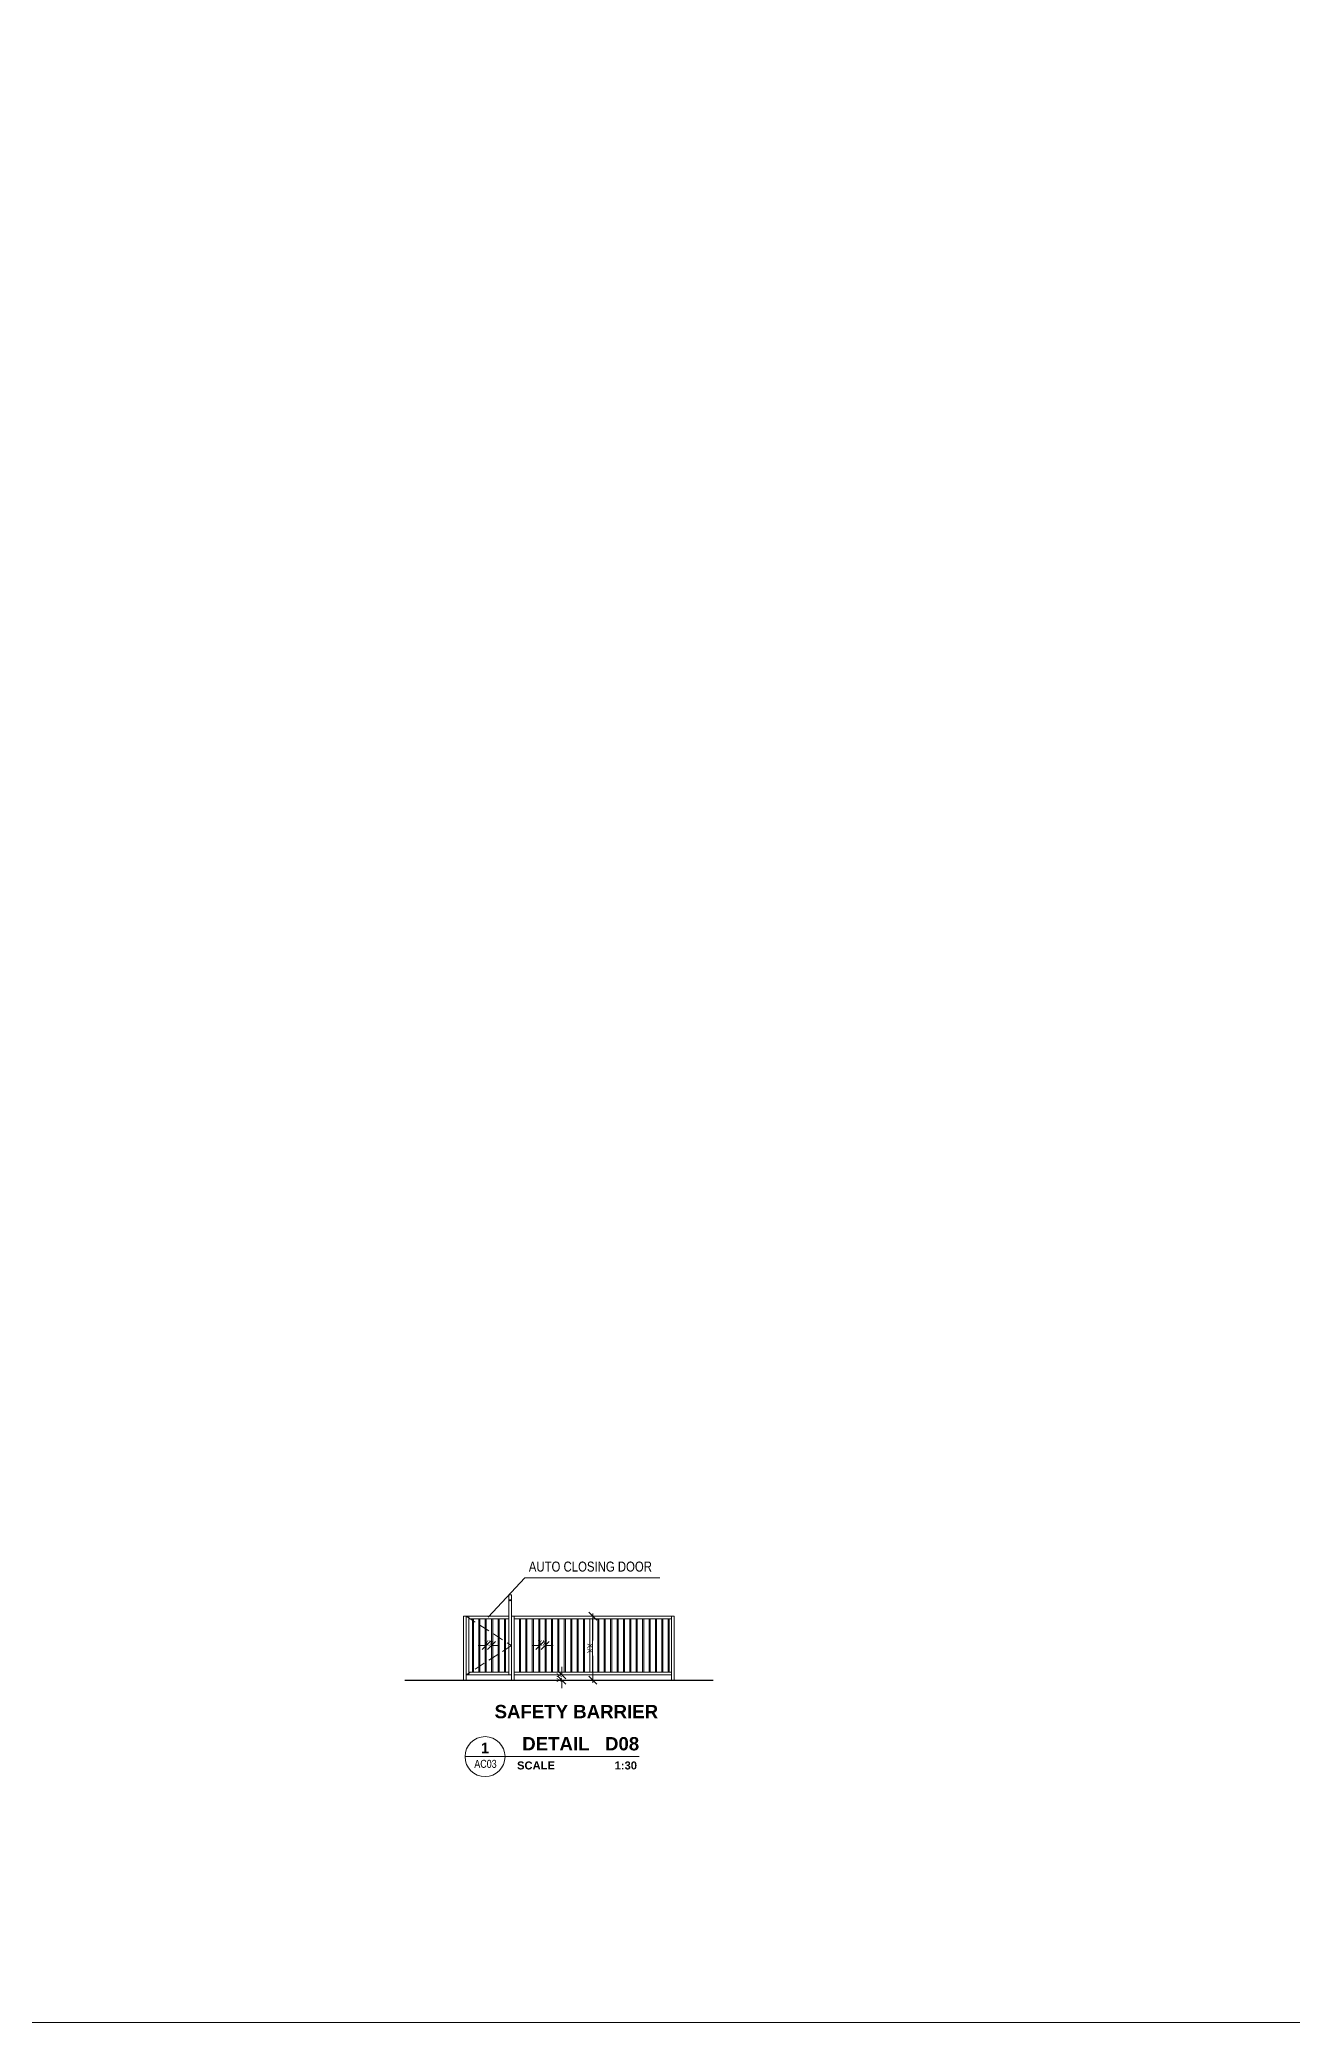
# Model space of a CAD drawing. Header units: millimetres. Extents: x -9083 to 924194, y -232449 to 321637.
# Drawn here: x 216096 to 239590, y -232449 to -195277 of the extents above; entities that cross this region are included whole.
import ezdxf
from ezdxf.enums import TextEntityAlignment as Align

# ---------------------------------------------------------------- set-up
doc = ezdxf.new("R2010")
doc.units = ezdxf.units.MM
doc.header["$LTSCALE"] = 400
doc.header["$MEASUREMENT"] = 0
doc.header["$PDMODE"] = 3
doc.linetypes.add('Dashed', pattern=[7.62, 5.08, -2.54])
doc.linetypes.add('HIDDEN', pattern=[0.375, 0.25, -0.125])
doc.layers.get('0').update_dxf_attribs({"lineweight": 0, "true_color": 0xff1414})
doc.layers.get('Defpoints').update_dxf_attribs({"color": 8, "lineweight": 5})
for name, color, linetype, lineweight in [('ELEVATION 04', 1, 'Continuous', 9), ('ELEVATIONS DIMENSION', 17, 'Continuous', 9), ('GENERAL TEXT', 4, 'Continuous', 5), ('HIDDEN', 237, 'HIDDEN', 0), ('REFER TILTLE 100', 7, 'Continuous', 5), ('TEXT DRAWING TITLE', 7, 'Continuous', 5), ('WALL PROPOSED', 255, 'Continuous', 30)]:
    doc.layers.add(name, color=color, linetype=linetype, lineweight=lineweight)
doc.styles.add('arial', font='arial.ttf', dxfattribs={"width": 0.8, "height": 2.2})
doc.styles.add('ARIAL-TITLE', font='arialbd.ttf')
doc.styles.add('asif', font='arial.ttf')
doc.styles.get("Standard").update_dxf_attribs({"font": 'GOTHIC.TTF', "height": 220})
doc.dimstyles.new('DETAILS DIMENSION', dxfattribs={"dimtxt": 100, "dimasz": 150, "dimexe": 75, "dimexo": 200, "dimgap": 50, "dimtad": 0, "dimdec": 0, "dimlfac": 0.1, "dimzin": 0, "dimdsep": 46, "dimtxsty": 'asif', "dimblk": 'OBLIQUE', "dimcen": 200, "dimdle": 50, "dimclrd": 181, "dimclre": 146, "dimclrt": 1, "dimadec": 0, "dimazin": 0, "dimtfac": 0.5, "dimtdec": 0, "dimtix": 1, "dimtofl": 0, "dimtmove": 2, "dimatfit": 2, "dimfxl": 100, "dimtvp": 0.5, "dimtolj": 1, "dimtzin": 0, "dimlwd": -1, "dimlwe": -1, "dimarcsym": 0})

# ---------------------------------------------------------------- blocks, each defined once
blk = doc.blocks.new('A$C977231d2')
at = {"layer": 'Defpoints'}
blk.add_lwpolyline([(-120, 0), (-823, 0), (-823, 576), (-120, 576)], close=True, dxfattribs=at)
blk = doc.blocks.new('_Oblique')
at = {"color": 0, "linetype": 'ByBlock', "lineweight": -2}
blk.add_line((-0.5, -0.5), (0.5, 0.5), dxfattribs=at)
blk = doc.blocks.new('*D127')
at = {"layer": 'Defpoints', "color": 0, "ltscale": 20, "transparency": 16777216}
for p in [(226470, -224836), (226470, -226036), (226470, -226036)]:
    blk.add_point(p, dxfattribs=at)
at = {"layer": 'ELEVATIONS DIMENSION', "color": 181, "ltscale": 20, "transparency": 16777216}
for p, q in [((226470, -224786), (226470, -225293)), ((226470, -226086), (226470, -225578))]:
    blk.add_line(p, q, dxfattribs=at)
at = {"layer": 'ELEVATIONS DIMENSION', "color": 146, "ltscale": 20, "transparency": 16777216}
for p, q in [((226670, -224836), (226545, -224836)), ((226670, -226036), (226545, -226036))]:
    blk.add_line(p, q, dxfattribs=at)
at = {"layer": 'ELEVATIONS DIMENSION', "color": 181, "ltscale": 20, "transparency": 16777216, "xscale": 150, "yscale": 150, "zscale": 150}
for p, rotation in [((226470, -224836), 90), ((226470, -226036), 270)]:
    blk.add_blockref('_Oblique', p, dxfattribs=dict(at, rotation=rotation))
at = {"layer": 'ELEVATIONS DIMENSION', "color": 1, "lineweight": 0, "ltscale": 20, "transparency": 16777216, "insert": (226420, -225436), "char_height": 100, "attachment_point": 5, "rotation": 90, "style": 'asif'}
blk.add_mtext('\\A1;XX', dxfattribs=at)
blk = doc.blocks.new('*D124')
at = {"layer": 'Defpoints', "color": 0, "ltscale": 20, "transparency": 16777216}
for p in [(225475, -225386), (225575, -225386), (225575, -225386)]:
    blk.add_point(p, dxfattribs=at)
at = {"layer": 'ELEVATIONS DIMENSION', "color": 146, "ltscale": 20, "transparency": 16777216}
for p, q in [((225475, -225186), (225475, -225311)), ((225575, -225186), (225575, -225311))]:
    blk.add_line(p, q, dxfattribs=at)
at = {"layer": 'ELEVATIONS DIMENSION', "color": 181, "ltscale": 20, "transparency": 16777216}
for p, q in [((225475, -225386), (225325, -225386)), ((225575, -225386), (225725, -225386))]:
    blk.add_line(p, q, dxfattribs=at)
at = {"layer": 'ELEVATIONS DIMENSION', "color": 181, "ltscale": 20, "transparency": 16777216, "xscale": 150, "yscale": 150, "zscale": 150}
blk.add_blockref('_Oblique', (225475, -225386), dxfattribs=at)
at = {"layer": 'ELEVATIONS DIMENSION', "color": 181, "ltscale": 20, "transparency": 16777216, "xscale": 150, "yscale": 150, "zscale": 150, "rotation": 180}
blk.add_blockref('_Oblique', (225575, -225386), dxfattribs=at)
at = {"layer": 'ELEVATIONS DIMENSION', "color": 1, "lineweight": 0, "ltscale": 20, "transparency": 16777216, "insert": (225525, -225336), "char_height": 100, "attachment_point": 5, "style": 'asif'}
blk.add_mtext('\\A1;XX', dxfattribs=at)
blk = doc.blocks.new('*D125')
at = {"layer": 'Defpoints', "color": 0, "ltscale": 20, "transparency": 16777216}
for p in [(225892, -225936), (225892, -226036), (225892, -226036)]:
    blk.add_point(p, dxfattribs=at)
at = {"layer": 'ELEVATIONS DIMENSION', "color": 181, "ltscale": 20, "transparency": 16777216}
for p, q in [((225892, -225936), (225892, -225786)), ((225892, -226036), (225892, -226186))]:
    blk.add_line(p, q, dxfattribs=at)
at = {"layer": 'ELEVATIONS DIMENSION', "color": 146, "ltscale": 20, "transparency": 16777216}
for p, q in [((226092, -225936), (225967, -225936)), ((226092, -226036), (225967, -226036))]:
    blk.add_line(p, q, dxfattribs=at)
at = {"layer": 'ELEVATIONS DIMENSION', "color": 181, "ltscale": 20, "transparency": 16777216, "xscale": 150, "yscale": 150, "zscale": 150}
for p, rotation in [((225892, -225936), 270), ((225892, -226036), 90)]:
    blk.add_blockref('_Oblique', p, dxfattribs=dict(at, rotation=rotation))
at = {"layer": 'ELEVATIONS DIMENSION', "color": 1, "lineweight": 0, "ltscale": 20, "transparency": 16777216, "insert": (225842, -225986), "char_height": 100, "attachment_point": 5, "rotation": 90, "style": 'asif'}
blk.add_mtext('\\A1;XX', dxfattribs=at)
blk = doc.blocks.new('*D126')
at = {"layer": 'Defpoints', "color": 0, "ltscale": 20, "transparency": 16777216}
for p in [(224472, -225386), (224572, -225386), (224572, -225386)]:
    blk.add_point(p, dxfattribs=at)
at = {"layer": 'ELEVATIONS DIMENSION', "color": 146, "ltscale": 20, "transparency": 16777216}
for p, q in [((224472, -225186), (224472, -225311)), ((224572, -225186), (224572, -225311))]:
    blk.add_line(p, q, dxfattribs=at)
at = {"layer": 'ELEVATIONS DIMENSION', "color": 181, "ltscale": 20, "transparency": 16777216}
for p, q in [((224472, -225386), (224322, -225386)), ((224572, -225386), (224722, -225386))]:
    blk.add_line(p, q, dxfattribs=at)
at = {"layer": 'ELEVATIONS DIMENSION', "color": 181, "ltscale": 20, "transparency": 16777216, "xscale": 150, "yscale": 150, "zscale": 150}
blk.add_blockref('_Oblique', (224472, -225386), dxfattribs=at)
at = {"layer": 'ELEVATIONS DIMENSION', "color": 181, "ltscale": 20, "transparency": 16777216, "xscale": 150, "yscale": 150, "zscale": 150, "rotation": 180}
blk.add_blockref('_Oblique', (224572, -225386), dxfattribs=at)
at = {"layer": 'ELEVATIONS DIMENSION', "color": 1, "lineweight": 0, "ltscale": 20, "transparency": 16777216, "insert": (224522, -225336), "char_height": 100, "attachment_point": 5, "style": 'asif'}
blk.add_mtext('\\A1;XX', dxfattribs=at)
blk = doc.blocks.new('A-DETAIL-TITLE-100')
at = {"layer": 'TEXT DRAWING TITLE', "linetype": 'Continuous'}
blk.add_line((0, 0), (-1500, 0), dxfattribs=at)
blk.add_circle((-750, 0), 750, dxfattribs=at)
at = {"layer": 'TEXT DRAWING TITLE', "style": 'ARIAL-TITLE'}
for tag, p, height in [('TITLE1', (450, 937), 500), ('SCALE1', (450, -480), 300), ('SCALE2', (2479, -480), 300)]:
    blk.add_attdef(tag, p, '', height=height, dxfattribs=at)
at = {"layer": 'TEXT DRAWING TITLE', "linetype": 'Continuous', "style": 'ARIAL-TITLE'}
blk.add_attdef('DRWG-NO', text='', height=400, dxfattribs=at).set_placement((-751, 326), align=Align.MIDDLE)
at = {"layer": 'TEXT DRAWING TITLE', "color": 7, "style": 'ARIAL-TITLE'}
blk.add_attdef('TITLE2_001', (435, 228), '', height=500, dxfattribs=at)
at = {"layer": 'TEXT DRAWING TITLE', "linetype": 'Continuous', "style": 'arial', "width": 0.8}
blk.add_attdef('DRAWING-REF', text='', height=300, dxfattribs=at).set_placement((-735, -270), align=Align.MIDDLE)

msp = doc.modelspace()

# ---------------------------------------------------------------- linework, layer by layer
at = {"layer": 'ELEVATION 04', "lineweight": 0}
for p, q in [((224894.95806, -225935.53301), (224894.95806, -224435.53301)), ((224894.95806, -224435.53301), (224944.95806, -224435.53301)), ((224944.95806, -226035.53301), (224944.95806, -224435.53301)), ((224894.95806, -224835.53301), (224044.95806, -224835.53301)), ((224044.95806, -226035.53301), (224044.95806, -224835.53301)), ((224094.95806, -226035.53301), (224094.95806, -224835.53301)), ((224144.95806, -225935.53301), (224144.95806, -224835.53301)), ((224894.95806, -224885.53301), (224144.95806, -224885.53301)), ((224212.45806, -224885.53301), (224212.45806, -225885.53301)), ((224232.45806, -224885.53301), (224232.45806, -225885.53301)), ((224332.45806, -224885.53301), (224332.45806, -225885.53301)), ((224352.45806, -224885.53301), (224352.45806, -225885.53301)), ((224452.45806, -224885.53301), (224452.45806, -225885.53301)), ((224472.45806, -224885.53301), (224472.45806, -225885.53301)), ((224572.45806, -224885.53301), (224572.45806, -225885.53301)), ((224592.45806, -224885.53301), (224592.45806, -225885.53301)), ((224692.45806, -224885.53301), (224692.45806, -225885.53301)), ((224712.45806, -224885.53301), (224712.45806, -225885.53301)), ((224812.45806, -224885.53301), (224812.45806, -225885.53301)), ((224832.45806, -224885.53301), (224832.45806, -225885.53301)), ((227994.95806, -224835.53301), (224944.95806, -224835.53301)), ((224994.95806, -226035.53301), (224994.95806, -224835.53301)), ((227944.95806, -224885.53301), (224994.95806, -224885.53301)), ((225094.95806, -224885.53301), (225094.95806, -225885.53301)), ((225114.95806, -224885.53301), (225114.95806, -225885.53301)), ((225214.95806, -224885.53301), (225214.95806, -225885.53301)), ((225234.95806, -224885.53301), (225234.95806, -225885.53301)), ((225334.95806, -224885.53301), (225334.95806, -225885.53301)), ((225354.95806, -224885.53301), (225354.95806, -225885.53301)), ((225454.95806, -224885.53301), (225454.95806, -225885.53301)), ((225474.95806, -224885.53301), (225474.95806, -225885.53301)), ((225574.95806, -224885.53301), (225574.95806, -225885.53301)), ((225594.95806, -224885.53301), (225594.95806, -225885.53301)), ((225694.95806, -224885.53301), (225694.95806, -225885.53301)), ((225714.95806, -224885.53301), (225714.95806, -225885.53301)), ((225814.95806, -224885.53301), (225814.95806, -225885.53301)), ((225834.95806, -224885.53301), (225834.95806, -225885.53301)), ((225934.95806, -224885.53301), (225934.95806, -225885.53301)), ((225954.95806, -224885.53301), (225954.95806, -225885.53301)), ((226054.95806, -224885.53301), (226054.95806, -225885.53301)), ((226074.95806, -224885.53301), (226074.95806, -225885.53301)), ((226174.95806, -224885.53301), (226174.95806, -225885.53301)), ((226194.95806, -224885.53301), (226194.95806, -225885.53301)), ((226294.95806, -224885.53301), (226294.95806, -225885.53301)), ((226314.95806, -224885.53301), (226314.95806, -225885.53301)), ((226414.51079, -225885.53301), (226414.51079, -224885.53301)), ((226414.51079, -224885.53301), (226464.51079, -224885.53301)), ((226464.51079, -225885.53301), (226464.51079, -224885.53301)), ((226564.06352, -224885.53301), (226564.06352, -225885.53301)), ((226584.06352, -224885.53301), (226584.06352, -225885.53301)), ((226684.06352, -224885.53301), (226684.06352, -225885.53301)), ((226704.06352, -224885.53301), (226704.06352, -225885.53301)), ((226804.06352, -224885.53301), (226804.06352, -225885.53301)), ((226824.06352, -224885.53301), (226824.06352, -225885.53301)), ((226924.06352, -224885.53301), (226924.06352, -225885.53301)), ((226944.06352, -224885.53301), (226944.06352, -225885.53301)), ((227044.06352, -224885.53301), (227044.06352, -225885.53301)), ((227064.06352, -224885.53301), (227064.06352, -225885.53301)), ((227164.06352, -224885.53301), (227164.06352, -225885.53301)), ((227184.06352, -224885.53301), (227184.06352, -225885.53301)), ((227284.06352, -224885.53301), (227284.06352, -225885.53301)), ((227304.06352, -224885.53301), (227304.06352, -225885.53301)), ((227404.06352, -224885.53301), (227404.06352, -225885.53301)), ((227424.06352, -224885.53301), (227424.06352, -225885.53301)), ((227524.06352, -224885.53301), (227524.06352, -225885.53301)), ((227544.06352, -224885.53301), (227544.06352, -225885.53301)), ((227644.06352, -224885.53301), (227644.06352, -225885.53301)), ((227664.06352, -224885.53301), (227664.06352, -225885.53301)), ((227764.06352, -224885.53301), (227764.06352, -225885.53301)), ((227784.06352, -224885.53301), (227784.06352, -225885.53301)), ((227884.06352, -224885.53301), (227884.06352, -225885.53301)), ((227904.06352, -224885.53301), (227904.06352, -225885.53301)), ((227944.95806, -224835.53301), (227944.95806, -226035.53301)), ((227995.29752, -224835.53301), (227995.29752, -226035.53301)), ((224944.95806, -225935.53301), (224094.95806, -225935.53301)), ((224894.95806, -225885.53301), (224144.95806, -225885.53301)), ((227944.95806, -225885.53301), (224994.95806, -225885.53301)), ((227944.95806, -225935.53301), (224994.95806, -225935.53301))]:
    msp.add_line(p, q, dxfattribs=at)
msp.add_circle((224919.95806, -224535.53301), 10, dxfattribs=at)
at = {"layer": 'GENERAL TEXT', "lineweight": 0}
msp.add_lwpolyline([(224506.91551, -224852.17544), (225194.71232, -224116.25356), (227724.98584, -224116.25356)], dxfattribs=at)
at = {"layer": 'HIDDEN', "linetype": 'Dashed', "lineweight": 0, "ltscale": 0.1}
msp.add_lwpolyline([(224094.95806, -224835.53301), (224944.95806, -225385.53301), (224094.95806, -225935.53301)], dxfattribs=at)
at = {"layer": 'TEXT DRAWING TITLE', "linetype": 'Continuous', "lineweight": 0}
msp.add_line((224824.72451, -227467.88112), (227337.60895, -227467.88112), dxfattribs=at)
at = {"layer": 'WALL PROPOSED'}
msp.add_line((222946.00363, -226035.53301), (228726.89675, -226035.53301), dxfattribs=at)

# ---------------------------------------------------------------- block references
at = {"layer": 'Defpoints', "lineweight": 0, "xscale": 100, "yscale": 100, "zscale": 100}
msp.add_blockref('A$C977231d2', (275083.38915, -232449.41425), dxfattribs=at)
at = {"layer": 'TEXT DRAWING TITLE', "lineweight": 0}
ref = msp.add_blockref('A-DETAIL-TITLE-100', (224824.72451, -227467.88112), dxfattribs=dict(at, xscale=0.5, yscale=0.5, zscale=0.5))
ref.add_attrib('TITLE2_001', ' DETAIL   D08', (225049.72451, -227350.40431), dxfattribs={"layer": 'REFER TILTLE 100', "color": 7, "height": 250, "style": 'ARIAL-TITLE'})
ref.add_attrib('DRWG-NO', '1', dxfattribs={"layer": 'REFER TILTLE 100', "linetype": 'Continuous', "height": 200, "style": 'ARIAL-TITLE'}).set_placement((224449.17388, -227305.12691), align=Align.MIDDLE)
ref.add_attrib('DRAWING-REF', 'AC03', dxfattribs={"layer": 'REFER TILTLE 100', "linetype": 'Continuous', "height": 150, "style": 'arial', "width": 0.8}).set_placement((224457.42516, -227602.81359), align=Align.MIDDLE)
ref.add_attrib('SCALE1', 'SCALE', (225049.72451, -227708.12913), dxfattribs={"layer": 'REFER TILTLE 100', "height": 150, "style": 'ARIAL-TITLE'})
ref.add_attrib('SCALE2', '              1:30', (226064.22451, -227708.12913), dxfattribs={"layer": 'REFER TILTLE 100', "height": 150, "style": 'ARIAL-TITLE'})

# ---------------------------------------------------------------- texts
at = {"layer": 'GENERAL TEXT', "lineweight": 0, "width": 0.85}
msp.add_text('AUTO CLOSING DOOR', height=187.5, dxfattribs=at).set_placement((225270.16709, -223998.40845))
at = {"layer": 'TEXT DRAWING TITLE', "color": 7, "lineweight": 0, "insert": (224628.42326, -226498.29248), "char_height": 250, "attachment_point": 1, "style": 'ARIAL-TITLE'}
msp.add_mtext_dynamic_manual_height_columns('{\\C0;SAFETY BARRIER}', width=16700.7702105, gutter_width=45000, heights=[3251.15815], dxfattribs=at)

# ---------------------------------------------------------------- dimensions: what is measured, and where the dimension line sits
at = {"layer": 'ELEVATIONS DIMENSION', "lineweight": 0, "ltscale": 20}
for base, p1, p2, picture, middle in [((226469.95806, -226035.53301), (226469.95806, -224835.53301), (226469.95806, -226035.53301), '*D127', (226419.95806, -225435.53301)), ((225892.29557, -226035.53301), (225892.29557, -225935.53301), (225892.29557, -226035.53301), '*D125', (225842.29557, -225985.53301))]:
    dim = msp.add_linear_dim(base=base, p1=p1, p2=p2, angle=90, text='XX', dimstyle='DETAILS DIMENSION', dxfattribs=at)
    dim.commit()
    dim.dimension.update_dxf_attribs({"geometry": picture, "text_midpoint": middle})
for base, p1, p2, picture, middle in [((224572.45806, -225385.53301), (224472.45806, -225385.53301), (224572.45806, -225385.53301), '*D126', (224522.45806, -225335.53301)), ((225574.95806, -225385.53301), (225474.95806, -225385.53301), (225574.95806, -225385.53301), '*D124', (225524.95806, -225335.53301))]:
    dim = msp.add_linear_dim(base=base, p1=p1, p2=p2, text='XX', dimstyle='DETAILS DIMENSION', dxfattribs=at)
    dim.commit()
    dim.dimension.update_dxf_attribs({"geometry": picture, "text_midpoint": middle})

doc.saveas('drawing.dxf')
